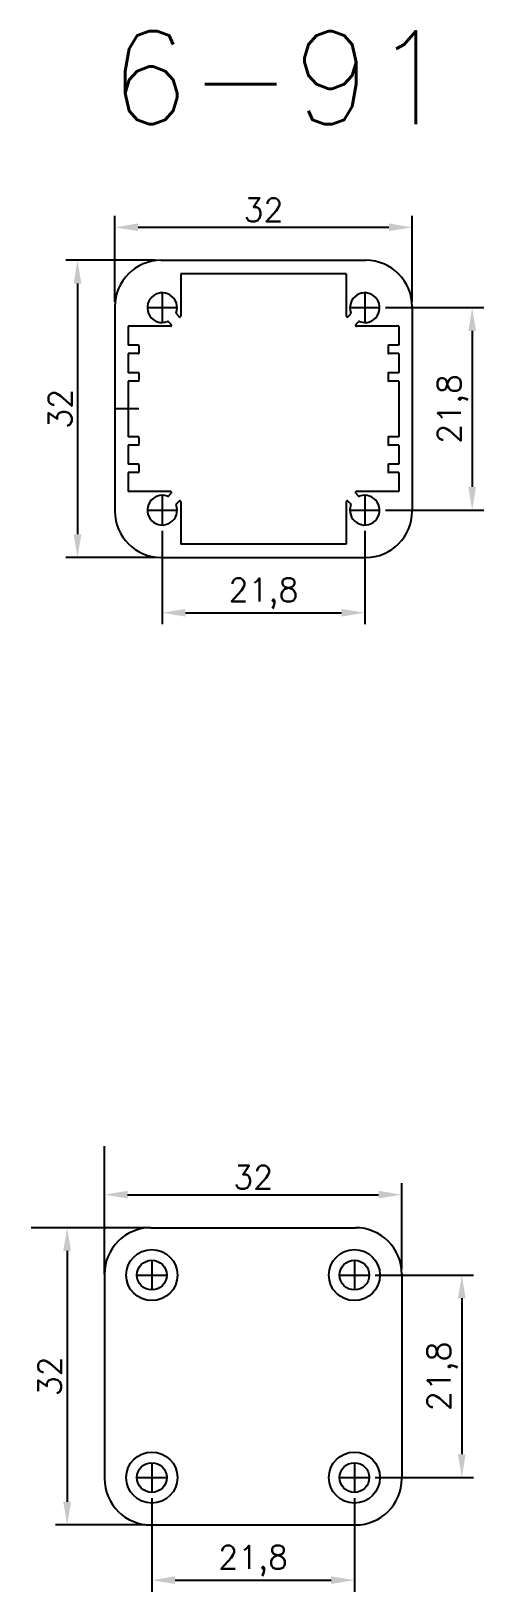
# Model space of a CAD drawing. Header units: millimetres. Extents: x 1186 to 1235, y 354 to 522.
import ezdxf

# ---------------------------------------------------------------- set-up
doc = ezdxf.new("R2010")
doc.units = ezdxf.units.MM
doc.styles.get("Standard").update_dxf_attribs({"font": 'txt', "bigfont": 'gbcbig.shx'})
doc.dimstyles.new('ISO-25', dxfattribs={"dimtxt": 2.5, "dimasz": 2.5, "dimexe": 1.25, "dimexo": 0.625, "dimtad": 1, "dimtxsty": 'Standard', "dimcen": 2.5, "dimadec": 0, "dimazin": 0, "dimtfac": 1, "dimtmove": 0, "dimatfit": 3, "dimfxl": 1, "dimarcsym": 0})

# ---------------------------------------------------------------- blocks, each defined once
blk = doc.blocks.new('*D45')
at = {"color": 0, "linetype": 'Continuous', "lineweight": -2}
for p, q in [((1195.1, 493.16), (1195.1, 502.44)), ((1227.1, 493.16), (1227.1, 502.44)), ((1197.6, 501.19), (1224.6, 501.19))]:
    blk.add_line(p, q, dxfattribs=at)
at = {"color": 0, "linetype": 'Continuous'}
for points in [[(1197.6, 501.61), (1197.6, 500.78), (1195.1, 501.19)], [(1224.6, 501.61), (1224.6, 500.78), (1227.1, 501.19)]]:
    blk.add_solid(points, dxfattribs=at)
at = {"layer": 'DEFPOINTS', "color": 0, "linetype": 'Continuous'}
for p in [(1227.1, 501.19), (1195.1, 492.54), (1227.1, 492.54)]:
    blk.add_point(p, dxfattribs=at)
at = {"color": 0, "linetype": 'Continuous', "insert": (1211.1, 503.07), "char_height": 2.5, "attachment_point": 5}
blk.add_mtext('32', dxfattribs=at)
blk = doc.blocks.new('*D46')
at = {"color": 0, "linetype": 'Continuous', "lineweight": -2}
for p, q in [((1199.47, 497.64), (1189.83, 497.64)), ((1191.08, 495.14), (1191.08, 468.14)), ((1199.47, 465.64), (1189.83, 465.64))]:
    blk.add_line(p, q, dxfattribs=at)
at = {"color": 0, "linetype": 'Continuous'}
for points in [[(1190.67, 495.14), (1191.5, 495.14), (1191.08, 497.64)], [(1190.67, 468.14), (1191.5, 468.14), (1191.08, 465.64)]]:
    blk.add_solid(points, dxfattribs=at)
at = {"layer": 'DEFPOINTS', "color": 0, "linetype": 'Continuous'}
for p in [(1200.1, 497.64), (1191.08, 465.64), (1200.1, 465.64)]:
    blk.add_point(p, dxfattribs=at)
at = {"color": 0, "linetype": 'Continuous', "insert": (1189.21, 481.64), "char_height": 2.5, "attachment_point": 5, "rotation": 90}
blk.add_mtext('32', dxfattribs=at)
blk = doc.blocks.new('*D47')
at = {"color": 0, "linetype": 'Continuous', "lineweight": -2}
for p, q in [((1224.22, 492.54), (1234.8, 492.54)), ((1233.55, 490.04), (1233.55, 473.24)), ((1224.22, 470.74), (1234.8, 470.74))]:
    blk.add_line(p, q, dxfattribs=at)
at = {"color": 0, "linetype": 'Continuous'}
for points in [[(1233.14, 490.04), (1233.97, 490.04), (1233.55, 492.54)], [(1233.14, 473.24), (1233.97, 473.24), (1233.55, 470.74)]]:
    blk.add_solid(points, dxfattribs=at)
at = {"layer": 'DEFPOINTS', "color": 0, "linetype": 'Continuous'}
for p in [(1223.6, 492.54), (1223.6, 470.74), (1233.55, 470.74)]:
    blk.add_point(p, dxfattribs=at)
at = {"color": 0, "linetype": 'Continuous', "insert": (1231.47, 481.64), "char_height": 2.5, "attachment_point": 5, "rotation": 90}
blk.add_mtext('21,8', dxfattribs=at)
blk = doc.blocks.new('*D48')
at = {"color": 0, "linetype": 'Continuous', "lineweight": -2}
for p, q in [((1200.2, 468.51), (1200.2, 458.45)), ((1222, 468.51), (1222, 458.45)), ((1202.7, 459.7), (1219.5, 459.7))]:
    blk.add_line(p, q, dxfattribs=at)
at = {"color": 0, "linetype": 'Continuous'}
for points in [[(1202.7, 460.11), (1202.7, 459.28), (1200.2, 459.7)], [(1219.5, 460.11), (1219.5, 459.28), (1222, 459.7)]]:
    blk.add_solid(points, dxfattribs=at)
at = {"layer": 'DEFPOINTS', "color": 0, "linetype": 'Continuous'}
for p in [(1200.2, 469.14), (1222, 469.14), (1222, 459.7)]:
    blk.add_point(p, dxfattribs=at)
at = {"color": 0, "linetype": 'Continuous', "insert": (1211.1, 461.78), "char_height": 2.5, "attachment_point": 5}
blk.add_mtext('21,8', dxfattribs=at)
blk = doc.blocks.new('*D53')
at = {"color": 0, "linetype": 'Continuous', "lineweight": -2}
for p, q in [((1193.98, 389.02), (1193.98, 398.3)), ((1225.98, 389.02), (1225.98, 398.3)), ((1196.48, 397.05), (1223.48, 397.05))]:
    blk.add_line(p, q, dxfattribs=at)
at = {"color": 0, "linetype": 'Continuous'}
for points in [[(1196.48, 397.47), (1196.48, 396.64), (1193.98, 397.05)], [(1223.48, 397.47), (1223.48, 396.64), (1225.98, 397.05)]]:
    blk.add_solid(points, dxfattribs=at)
at = {"layer": 'DEFPOINTS', "color": 0, "linetype": 'Continuous'}
for p in [(1225.98, 397.05), (1193.98, 388.4), (1225.98, 388.4)]:
    blk.add_point(p, dxfattribs=at)
at = {"color": 0, "linetype": 'Continuous', "insert": (1209.98, 398.93), "char_height": 2.5, "attachment_point": 5}
blk.add_mtext('32', dxfattribs=at)
blk = doc.blocks.new('*D54')
at = {"color": 0, "linetype": 'Continuous', "lineweight": -2}
for p, q in [((1198.36, 393.5), (1188.72, 393.5)), ((1189.97, 391), (1189.97, 364)), ((1198.36, 361.5), (1188.72, 361.5))]:
    blk.add_line(p, q, dxfattribs=at)
at = {"color": 0, "linetype": 'Continuous'}
for points in [[(1189.55, 391), (1190.39, 391), (1189.97, 393.5)], [(1189.55, 364), (1190.39, 364), (1189.97, 361.5)]]:
    blk.add_solid(points, dxfattribs=at)
at = {"layer": 'DEFPOINTS', "color": 0, "linetype": 'Continuous'}
for p in [(1198.98, 393.5), (1189.97, 361.5), (1198.98, 361.5)]:
    blk.add_point(p, dxfattribs=at)
at = {"color": 0, "linetype": 'Continuous', "insert": (1188.09, 377.5), "char_height": 2.5, "attachment_point": 5, "rotation": 90}
blk.add_mtext('32', dxfattribs=at)
blk = doc.blocks.new('*D55')
at = {"color": 0, "linetype": 'Continuous', "lineweight": -2}
for p, q in [((1223.11, 388.4), (1233.69, 388.4)), ((1232.44, 385.9), (1232.44, 369.1)), ((1223.11, 366.6), (1233.69, 366.6))]:
    blk.add_line(p, q, dxfattribs=at)
at = {"color": 0, "linetype": 'Continuous'}
for points in [[(1232.02, 385.9), (1232.85, 385.9), (1232.44, 388.4)], [(1232.02, 369.1), (1232.85, 369.1), (1232.44, 366.6)]]:
    blk.add_solid(points, dxfattribs=at)
at = {"layer": 'DEFPOINTS', "color": 0, "linetype": 'Continuous'}
for p in [(1222.48, 388.4), (1222.48, 366.6), (1232.44, 366.6)]:
    blk.add_point(p, dxfattribs=at)
at = {"color": 0, "linetype": 'Continuous', "insert": (1230.35, 377.5), "char_height": 2.5, "attachment_point": 5, "rotation": 90}
blk.add_mtext('21,8', dxfattribs=at)
blk = doc.blocks.new('*D56')
at = {"color": 0, "linetype": 'Continuous', "lineweight": -2}
for p, q in [((1199.08, 364.37), (1199.08, 354.3)), ((1220.88, 364.37), (1220.88, 354.3)), ((1201.58, 355.55), (1218.38, 355.55))]:
    blk.add_line(p, q, dxfattribs=at)
at = {"color": 0, "linetype": 'Continuous'}
for points in [[(1201.58, 355.97), (1201.58, 355.14), (1199.08, 355.55)], [(1218.38, 355.97), (1218.38, 355.14), (1220.88, 355.55)]]:
    blk.add_solid(points, dxfattribs=at)
at = {"layer": 'DEFPOINTS', "color": 0, "linetype": 'Continuous'}
for p in [(1199.08, 365), (1220.88, 365), (1220.88, 355.55)]:
    blk.add_point(p, dxfattribs=at)
at = {"color": 0, "linetype": 'Continuous', "insert": (1209.98, 357.64), "char_height": 2.5, "attachment_point": 5}
blk.add_mtext('21,8', dxfattribs=at)

msp = doc.modelspace()

# ---------------------------------------------------------------- linework, layer by layer
at = {"color": 7, "linetype": 'Continuous'}
for p, q in [((1200.1, 497.64), (1222.1, 497.64)), ((1202.2, 496.19), (1202.2, 491.63)), ((1220, 496.19), (1202.2, 496.19)), ((1220, 496.19), (1220, 491.63)), ((1200.2, 494.14), (1200.2, 490.94)), ((1222, 494.14), (1222, 490.94)), ((1195.1, 492.64), (1195.1, 470.64)), ((1198.6, 492.54), (1201.8, 492.54)), ((1220.4, 492.54), (1223.6, 492.54)), ((1227.1, 492.64), (1227.1, 470.64)), ((1200.871, 491.02), (1201.181, 490.711)), ((1201.72, 491.869), (1202.029, 491.559)), ((1220.171, 491.559), (1220.48, 491.869)), ((1221.019, 490.711), (1221.329, 491.02)), ((1196.55, 490.54), (1196.55, 488.49)), ((1201.11, 490.54), (1196.55, 490.54)), ((1225.65, 490.54), (1221.09, 490.54)), ((1225.65, 490.54), (1225.65, 488.49)), ((1197.6, 488.49), (1196.55, 488.49)), ((1196.55, 487.59), (1196.55, 485.54)), ((1197.6, 487.59), (1196.55, 487.59)), ((1197.7, 488.39), (1197.7, 487.69)), ((1224.5, 488.39), (1224.5, 487.69)), ((1225.65, 488.49), (1224.6, 488.49)), ((1225.65, 487.59), (1224.6, 487.59)), ((1225.65, 487.59), (1225.65, 485.54)), ((1197.6, 485.54), (1196.55, 485.54)), ((1225.65, 485.54), (1224.6, 485.54)), ((1196.55, 484.64), (1196.55, 478.64)), ((1197.6, 484.64), (1196.55, 484.64)), ((1197.7, 485.44), (1197.7, 484.74)), ((1224.5, 485.44), (1224.5, 484.74)), ((1225.65, 484.64), (1224.6, 484.64)), ((1225.65, 484.64), (1225.65, 478.64)), ((1197.7, 481.64), (1195.1, 481.64)), ((1197.6, 478.64), (1196.55, 478.64)), ((1196.55, 477.74), (1196.55, 475.69)), ((1197.6, 477.74), (1196.55, 477.74)), ((1197.7, 478.54), (1197.7, 477.84)), ((1224.5, 478.54), (1224.5, 477.84)), ((1225.65, 478.64), (1224.6, 478.64)), ((1225.65, 477.74), (1224.6, 477.74)), ((1225.65, 477.74), (1225.65, 475.69)), ((1197.6, 475.69), (1196.55, 475.69)), ((1197.7, 475.59), (1197.7, 474.89)), ((1224.5, 475.59), (1224.5, 474.89)), ((1225.65, 475.69), (1224.6, 475.69)), ((1196.55, 474.79), (1196.55, 472.74)), ((1197.6, 474.79), (1196.55, 474.79)), ((1225.65, 474.79), (1224.6, 474.79)), ((1225.65, 474.79), (1225.65, 472.74)), ((1201.11, 472.74), (1196.55, 472.74)), ((1200.2, 472.34), (1200.2, 469.14)), ((1200.871, 472.26), (1201.181, 472.569)), ((1221.019, 472.569), (1221.329, 472.26)), ((1225.65, 472.74), (1221.09, 472.74)), ((1222, 472.34), (1222, 469.14)), ((1198.6, 470.74), (1201.8, 470.74)), ((1201.72, 471.411), (1202.029, 471.721)), ((1202.2, 471.65), (1202.2, 467.09)), ((1220, 471.65), (1220, 467.09)), ((1220.171, 471.721), (1220.48, 471.411)), ((1220.4, 470.74), (1223.6, 470.74)), ((1220, 467.09), (1202.2, 467.09)), ((1200.1, 465.64), (1222.1, 465.64)), ((1222, 465.64), (1222.1, 465.64)), ((1198.984, 393.497), (1220.984, 393.497)), ((1199.084, 389.997), (1199.084, 386.797)), ((1220.884, 389.997), (1220.884, 386.797)), ((1193.984, 388.497), (1193.984, 366.497)), ((1197.484, 388.397), (1200.684, 388.397)), ((1219.284, 388.397), (1222.484, 388.397)), ((1225.984, 388.497), (1225.984, 366.497)), ((1199.084, 368.197), (1199.084, 364.997)), ((1220.884, 368.197), (1220.884, 364.997)), ((1197.484, 366.597), (1200.684, 366.597)), ((1219.284, 366.597), (1222.484, 366.597)), ((1198.984, 361.497), (1220.984, 361.497))]:
    msp.add_line(p, q, dxfattribs=at)
at = {"color": 6}
for p, q in [((1193.984, 388.497), (1193.984, 402.262)), ((1198.984, 393.497), (1186.104, 393.497))]:
    msp.add_line(p, q, dxfattribs=at)
at = {"color": 7, "linetype": 'Continuous'}
for centre, radius in [((1199.084, 388.397), 2.75), ((1199.084, 388.397), 1.6), ((1220.884, 388.397), 2.75), ((1220.884, 388.397), 1.6), ((1199.084, 366.597), 2.75), ((1199.084, 366.597), 1.6), ((1220.884, 366.597), 2.75), ((1220.884, 366.597), 1.6)]:
    msp.add_circle(centre, radius, dxfattribs=at)
for centre, radius, start, end in [((1200.1, 492.64), 5, 90, 180), ((1222.1, 492.64), 5, 0, 90), ((1200.2, 492.54), 1.6, 339.31473, 290.68527), ((1222, 492.54), 1.6, 249.31473, 200.68527), ((1200.8, 490.949), 0.1, 45, 110.68426), ((1201.11, 490.64), 0.1, 270, 45), ((1201.79, 491.939), 0.1, 159.31574, 225), ((1202.1, 491.63), 0.1, 225, 0), ((1220.1, 491.63), 0.1, 180, 315), ((1220.409, 491.939), 0.1, 315, 20.68426), ((1221.09, 490.64), 0.1, 135, 270), ((1221.399, 490.949), 0.1, 69.31574, 135), ((1197.6, 488.39), 0.1, 0, 90), ((1197.6, 487.69), 0.1, 270, 0), ((1224.6, 488.39), 0.1, 90, 180), ((1224.6, 487.69), 0.1, 180, 270), ((1197.6, 485.44), 0.1, 0, 90), ((1224.6, 485.44), 0.1, 90, 180), ((1197.6, 484.74), 0.1, 270, 0), ((1224.6, 484.74), 0.1, 180, 270), ((1197.6, 478.54), 0.1, 0, 90), ((1197.6, 477.84), 0.1, 270, 0), ((1224.6, 478.54), 0.1, 90, 180), ((1224.6, 477.84), 0.1, 180, 270), ((1197.6, 475.59), 0.1, 360, 90), ((1224.6, 475.59), 0.1, 90, 180), ((1197.6, 474.89), 0.1, 270, 0), ((1224.6, 474.89), 0.1, 180, 270), ((1200.2, 470.74), 1.6, 69.31473, 20.68527), ((1200.8, 472.33), 0.1, 249.31574, 315), ((1201.11, 472.64), 0.1, 315, 90), ((1222, 470.74), 1.6, 159.31473, 110.68527), ((1221.09, 472.64), 0.1, 90, 225), ((1221.399, 472.33), 0.1, 225, 290.68426), ((1200.1, 470.64), 5, 180, 270), ((1201.79, 471.34), 0.1, 135, 200.68426), ((1202.1, 471.65), 0.1, 0, 135), ((1220.1, 471.65), 0.1, 45, 180), ((1220.409, 471.34), 0.1, 339.31574, 45), ((1222.1, 470.64), 5, 270, 0), ((1198.984, 388.497), 5, 90, 180), ((1220.984, 388.497), 5, 0, 90), ((1198.984, 366.497), 5, 180, 270), ((1220.984, 366.497), 5, 270, 0)]:
    msp.add_arc(centre, radius, start, end, dxfattribs=at)

# ---------------------------------------------------------------- texts
at = {"insert": (1194.506, 522.3), "char_height": 10, "width": 234.03382, "attachment_point": 1}
msp.add_mtext('6-91', dxfattribs=at)

# ---------------------------------------------------------------- dimensions: what is measured, and where the dimension line sits
at = {"color": 7, "linetype": 'Continuous'}
for base, p1, p2, picture, middle in [((1227.1, 501.195), (1195.1, 492.54), (1227.1, 492.54), '*D45', (1211.1, 503.07)), ((1222, 459.695), (1200.2, 469.14), (1222, 469.14), '*D48', (1211.1, 461.778)), ((1225.984, 397.052), (1193.984, 388.397), (1225.984, 388.397), '*D53', (1209.984, 398.927)), ((1220.884, 355.552), (1199.084, 364.997), (1220.884, 364.997), '*D56', (1209.984, 357.636))]:
    dim = msp.add_linear_dim(base=base, p1=p1, p2=p2, dimstyle='ISO-25', override={"dimtmove": 0, "dimtzin": 0, "dimarcsym": 1}, dxfattribs=at)
    dim.commit()
    dim.dimension.update_dxf_attribs({"geometry": picture, "text_midpoint": middle})
for base, p1, p2, picture, middle in [((1191.085, 465.64), (1200.1, 497.64), (1200.1, 465.64), '*D46', (1189.21, 481.64)), ((1233.554, 470.74), (1223.6, 492.54), (1223.6, 470.74), '*D47', (1231.47, 481.64)), ((1189.969, 361.497), (1198.984, 393.497), (1198.984, 361.497), '*D54', (1188.094, 377.497)), ((1232.438, 366.597), (1222.484, 388.397), (1222.484, 366.597), '*D55', (1230.355, 377.497))]:
    dim = msp.add_linear_dim(base=base, p1=p1, p2=p2, angle=90, dimstyle='ISO-25', override={"dimtmove": 0, "dimtzin": 0, "dimarcsym": 1}, dxfattribs=at)
    dim.commit()
    dim.dimension.update_dxf_attribs({"geometry": picture, "text_midpoint": middle})

doc.saveas('drawing.dxf')
